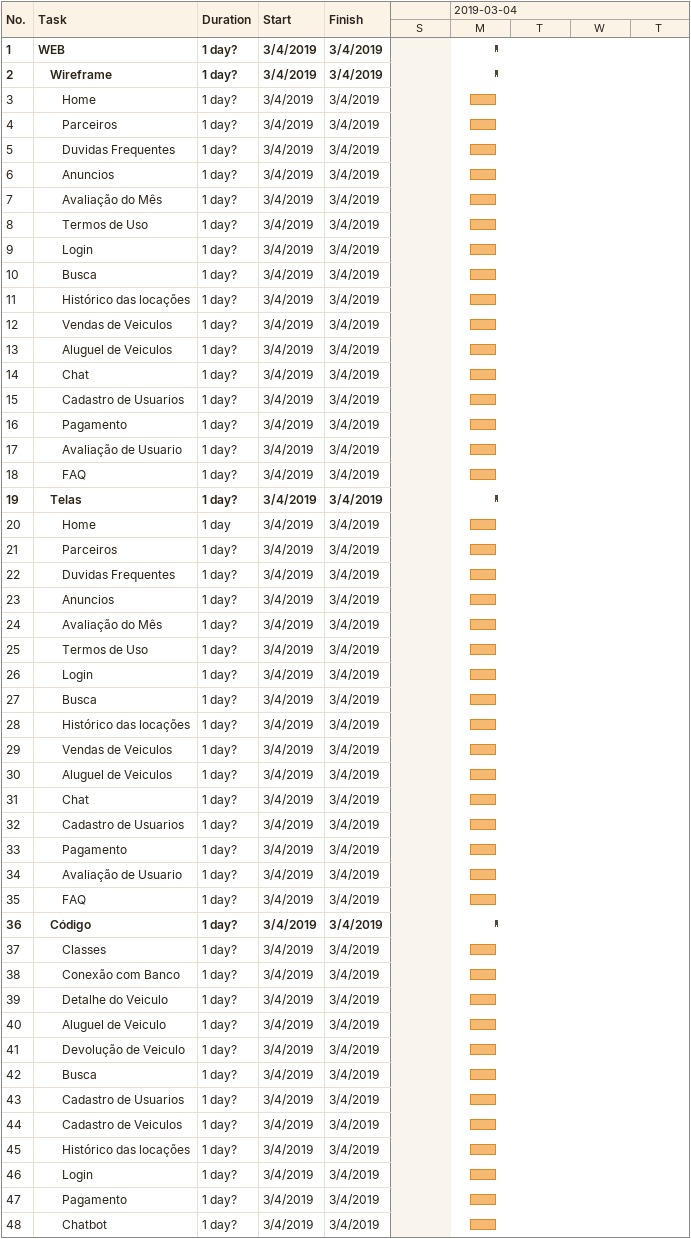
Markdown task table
| ID | Level | Task | Duration | Start | Finish |
|---|---|---|---|---|---|
| 1 | 1 | **WEB** | 1d? | 2019-03-04 | 2019-03-04 |
| 2 | 2 | **Wireframe** | 1d? | 2019-03-04 | 2019-03-04 |
| 3 | 3 | Home | 1d? | 2019-03-04 | 2019-03-04 |
| 4 | 3 | Parceiros | 1d? | 2019-03-04 | 2019-03-04 |
| 5 | 3 | Duvidas Frequentes | 1d? | 2019-03-04 | 2019-03-04 |
| 6 | 3 | Anuncios | 1d? | 2019-03-04 | 2019-03-04 |
| 7 | 3 | Avaliação do Mês | 1d? | 2019-03-04 | 2019-03-04 |
| 8 | 3 | Termos de Uso | 1d? | 2019-03-04 | 2019-03-04 |
| 9 | 3 | Login | 1d? | 2019-03-04 | 2019-03-04 |
| 10 | 3 | Busca | 1d? | 2019-03-04 | 2019-03-04 |
| 11 | 3 | Histórico das locações | 1d? | 2019-03-04 | 2019-03-04 |
| 12 | 3 | Vendas de Veiculos | 1d? | 2019-03-04 | 2019-03-04 |
| 13 | 3 | Aluguel de Veiculos | 1d? | 2019-03-04 | 2019-03-04 |
| 14 | 3 | Chat | 1d? | 2019-03-04 | 2019-03-04 |
| 15 | 3 | Cadastro de Usuarios | 1d? | 2019-03-04 | 2019-03-04 |
| 16 | 3 | Pagamento | 1d? | 2019-03-04 | 2019-03-04 |
| 17 | 3 | Avaliação de Usuario | 1d? | 2019-03-04 | 2019-03-04 |
| 18 | 3 | FAQ | 1d? | 2019-03-04 | 2019-03-04 |
| 19 | 2 | **Telas** | 1d? | 2019-03-04 | 2019-03-04 |
| 20 | 3 | Home | 1d | 2019-03-04 | 2019-03-04 |
| 21 | 3 | Parceiros | 1d? | 2019-03-04 | 2019-03-04 |
| 22 | 3 | Duvidas Frequentes | 1d? | 2019-03-04 | 2019-03-04 |
| 23 | 3 | Anuncios | 1d? | 2019-03-04 | 2019-03-04 |
| 24 | 3 | Avaliação do Mês | 1d? | 2019-03-04 | 2019-03-04 |
| 25 | 3 | Termos de Uso | 1d? | 2019-03-04 | 2019-03-04 |
| 26 | 3 | Login | 1d? | 2019-03-04 | 2019-03-04 |
| 27 | 3 | Busca | 1d? | 2019-03-04 | 2019-03-04 |
| 28 | 3 | Histórico das locações | 1d? | 2019-03-04 | 2019-03-04 |
| 29 | 3 | Vendas de Veiculos | 1d? | 2019-03-04 | 2019-03-04 |
| 30 | 3 | Aluguel de Veiculos | 1d? | 2019-03-04 | 2019-03-04 |
| 31 | 3 | Chat | 1d? | 2019-03-04 | 2019-03-04 |
| 32 | 3 | Cadastro de Usuarios | 1d? | 2019-03-04 | 2019-03-04 |
| 33 | 3 | Pagamento | 1d? | 2019-03-04 | 2019-03-04 |
| 34 | 3 | Avaliação de Usuario | 1d? | 2019-03-04 | 2019-03-04 |
| 35 | 3 | FAQ | 1d? | 2019-03-04 | 2019-03-04 |
| 36 | 2 | **Código** | 1d? | 2019-03-04 | 2019-03-04 |
| 37 | 3 | Classes | 1d? | 2019-03-04 | 2019-03-04 |
| 38 | 3 | Conexão com Banco | 1d? | 2019-03-04 | 2019-03-04 |
| 39 | 3 | Detalhe do Veiculo | 1d? | 2019-03-04 | 2019-03-04 |
| 40 | 3 | Aluguel de Veiculo | 1d? | 2019-03-04 | 2019-03-04 |
| 41 | 3 | Devolução de Veiculo | 1d? | 2019-03-04 | 2019-03-04 |
| 42 | 3 | Busca | 1d? | 2019-03-04 | 2019-03-04 |
| 43 | 3 | Cadastro de Usuarios | 1d? | 2019-03-04 | 2019-03-04 |
| 44 | 3 | Cadastro de Veiculos | 1d? | 2019-03-04 | 2019-03-04 |
| 45 | 3 | Histórico das locações | 1d? | 2019-03-04 | 2019-03-04 |
| 46 | 3 | Login | 1d? | 2019-03-04 | 2019-03-04 |
| 47 | 3 | Pagamento | 1d? | 2019-03-04 | 2019-03-04 |
| 48 | 3 | Chatbot | 1d? | 2019-03-04 | 2019-03-04 |
